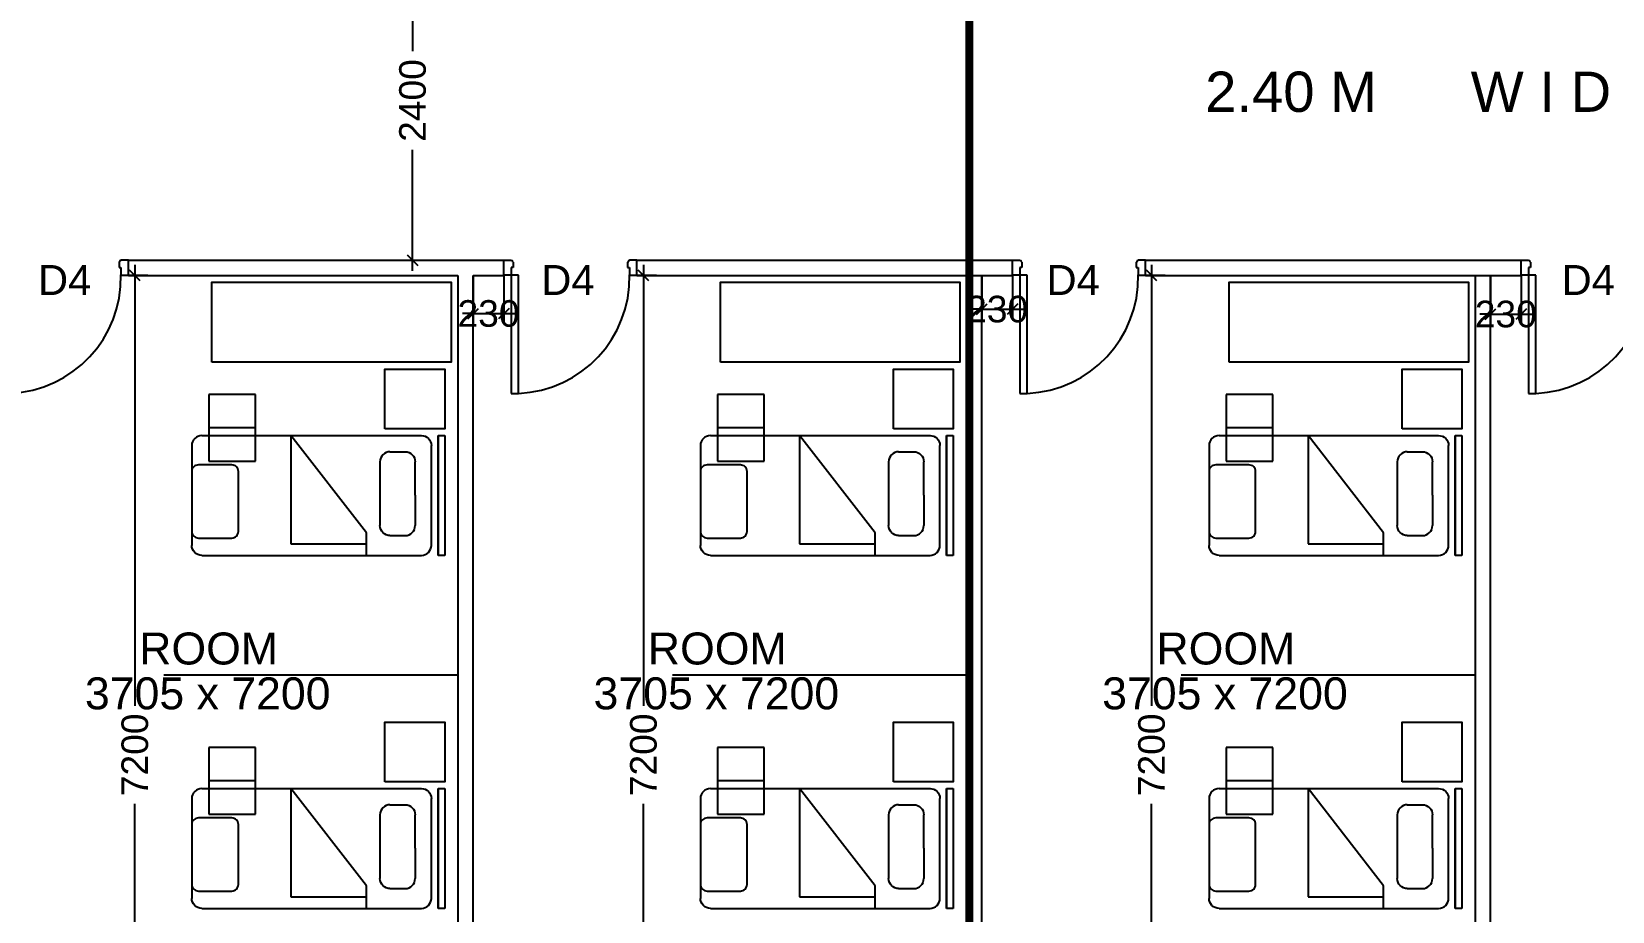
# Model space of a CAD drawing. Extents: x 7620542 to 7843793, y -6476226 to -6093835.
# Drawn here: x 7663738 to 7675616, y -6369822 to -6363213 of the extents above; entities that cross this region are included whole.
import ezdxf
from ezdxf.enums import TextEntityAlignment as Align

# ---------------------------------------------------------------- set-up
doc = ezdxf.new("R2010")
doc.units = 0
doc.header["$LTSCALE"] = 600
doc.header["$MEASUREMENT"] = 0
doc.header["$PDMODE"] = 35
doc.linetypes.add('DASHED', pattern=[0.75, 0.5, -0.25])
doc.linetypes.add('HIDDEN', pattern=[0.375, 0.25, -0.125])
doc.layers.get('0').update_dxf_attribs({"linetype": 'CONTINUOUS'})
doc.layers.get('Defpoints').update_dxf_attribs({"linetype": 'CONTINUOUS'})
for name, color, linetype in [('Beds', 33, 'CONTINUOUS'), ('DOOR', 32, 'CONTINUOUS'), ('FURN', 32, 'CONTINUOUS'), ('joinery', 7, 'CONTINUOUS'), ('Room Dim', 1, 'CONTINUOUS'), ('Sections', 10, 'CONTINUOUS'), ('TEXT', 6, 'CONTINUOUS'), ('TXT', 6, 'CONTINUOUS'), ('Walls', 7, 'CONTINUOUS'), ('Working Dim', 5, 'CONTINUOUS')]:
    doc.layers.add(name, color=color, linetype=linetype)
doc.styles.add('ari', font='arial.ttf')
doc.styles.add('ARIAL', font='arial.ttf')
doc.linetypes.add('ZIGZAG', pattern='A,0.0001,-0.2,[131,ltypeshp.shx,S=0.2,R=0,X=-0.2,Y=0],-0.4,[131,ltypeshp.shx,S=0.2,R=180,X=0.2,Y=0],-0.2', length=0.8001)
doc.dimstyles.new('int. dim', dxfattribs={"dimtxt": 450, "dimasz": 80, "dimexe": 80, "dimexo": 0, "dimgap": 70, "dimtad": 0, "dimdec": 0, "dimzin": 12, "dimdsep": 46, "dimtxsty": 'ari', "dimblk": 'OBLIQUE', "dimcen": 2, "dimdle": 80, "dimclrd": 256, "dimclre": 256, "dimclrt": 6, "dimadec": 0, "dimazin": 0, "dimtfac": 1, "dimtdec": 0, "dimtix": 1, "dimtmove": 2, "dimatfit": 3, "dimfxl": 1, "dimtolj": 1, "dimtzin": 0, "dimlwd": -1, "dimlwe": -1, "dimarcsym": 0})

# ---------------------------------------------------------------- blocks, each defined once
blk = doc.blocks.new('A$C1D410D94')
at = {"layer": 'Beds', "color": 8, "linetype": 'Continuous', "ltscale": 5}
for p, q in [((-1254, -462), (-1254, 438)), ((-1254, 438), (-1204, 438)), ((-1204, -462), (-1204, 438)), ((-1204, 438), (-1204, 438)), ((-1204, 438), (-1204, -462)), ((-1153, 377), (-1154, 363)), ((-1154, 363), (-1154, -387)), ((-1148, 392), (-1153, 377)), ((-1141, 404), (-1148, 392)), ((-1132, 416), (-1141, 404)), ((-1121, 425), (-1132, 416)), ((-1108, 432), (-1121, 425)), ((-1094, 436), (-1108, 432)), ((-1079, 438), (-1094, 436)), ((571, 438), (-1079, 438)), ((-666, 438), (-666, 269)), ((571, 438), (586, 436)), ((586, 436), (600, 432)), ((600, 432), (612, 425)), ((612, 425), (624, 416)), ((624, 416), (633, 404)), ((633, 404), (640, 392)), ((640, 392), (645, 377)), ((645, 377), (646, 363)), ((646, -387), (646, 363)), ((-1027, 243), (-1031, 229)), ((-1020, 256), (-1027, 243)), ((-1010, 267), (-1020, 256)), ((-999, 277), (-1010, 267)), ((-986, 284), (-999, 277)), ((-972, 288), (-986, 284)), ((-957, 289), (-972, 288)), ((-843, 289), (-957, 289)), ((-843, 289), (-829, 288)), ((-829, 288), (-814, 284)), ((-814, 284), (-802, 277)), ((-802, 277), (-790, 267)), ((-790, 267), (-781, 256)), ((-781, 256), (-774, 243)), ((-774, 243), (-770, 229)), ((-98, 350), (-666, 350)), ((-666, 269), (-98, -462)), ((-98, -462), (-98, 350)), ((-1031, 229), (-1032, 214)), ((-1032, -15), (-1032, 214)), ((-770, 229), (-768, 214)), ((-768, -265), (-768, 214)), ((-1032, -15), (-1032, -265)), ((-1031, -280), (-1032, -265)), ((-1027, -294), (-1031, -280)), ((-1020, -307), (-1027, -294)), ((-1010, -318), (-1020, -307)), ((-999, -328), (-1010, -318)), ((-986, -335), (-999, -328)), ((-972, -339), (-986, -335)), ((-957, -340), (-972, -339)), ((-843, -340), (-957, -340)), ((-843, -340), (-829, -339)), ((-829, -339), (-814, -335)), ((-814, -335), (-802, -328)), ((-802, -328), (-790, -318)), ((-790, -318), (-781, -307)), ((-781, -307), (-774, -294)), ((-774, -294), (-770, -280)), ((-770, -280), (-768, -265)), ((-1204, -462), (-1254, -462)), ((-1153, -402), (-1154, -387)), ((-1148, -416), (-1153, -402)), ((-1141, -429), (-1148, -416)), ((-1132, -440), (-1141, -429)), ((-1121, -449), (-1132, -440)), ((-1108, -457), (-1121, -449)), ((-1094, -461), (-1108, -457)), ((-1079, -462), (-1094, -461)), ((571, -462), (-1079, -462)), ((571, -462), (586, -461)), ((586, -461), (600, -456)), ((600, -456), (612, -449)), ((612, -449), (624, -440)), ((624, -440), (633, -429)), ((633, -429), (640, -416)), ((640, -416), (645, -402)), ((645, -402), (646, -387))]:
    blk.add_line(p, q, dxfattribs=at)
at = {"layer": 'Beds', "color": 8, "linetype": 'HIDDEN', "ltscale": 100}
blk.add_line((168, -521), (518, -521), dxfattribs=at)
at = {"layer": 'Beds', "color": 8}
blk.add_lwpolyline([(646, -192), (646, 258, 0.414214), (596, 308), (346, 308, 0.414214), (296, 258), (296, -192, 0.414214), (346, -242), (596, -242, 0.414214)], format="xyb", close=True, dxfattribs=at)
at = {"layer": 'Beds', "color": 8, "linetype": 'HIDDEN', "ltscale": 100}
blk.add_lwpolyline([(518, -771), (518, -271), (168, -271), (168, -771)], close=True, dxfattribs=at)
at = {"layer": 'Beds', "color": 8, "linetype": 'Continuous', "ltscale": 5}
blk.add_lwpolyline([(-804, -512), (-804, -962), (-1254, -962), (-1254, -512)], close=True, dxfattribs=at)
blk = doc.blocks.new('1000')
at = {"layer": 'DOOR'}
for p, q in [((0, -100), (0, 0)), ((0, 0), (50, 0)), ((50, -100), (0, -100)), ((50, 0), (50, -2)), ((63, -49), (50, -49)), ((50, -49), (50, -100)), ((50, -100), (50, -901)), ((100, -100), (50, -100)), ((63, -13), (61, -13)), ((63, -13), (63, -49)), ((100, -901), (100, -100)), ((837, -13), (837, -49)), ((837, -13), (839, -13)), ((837, -49), (850, -49)), ((850, 0), (850, -2)), ((900, 0), (850, 0)), ((850, -49), (850, -100)), ((850, -100), (900, -100)), ((900, -100), (900, 0)), ((50, -901), (100, -901))]:
    blk.add_line(p, q, dxfattribs=at)
for centre, major_axis, start_param, end_param in [((50, -13), (-7.95, 7.95), 3.926991, 5.497787), ((850, -13), (7.95, 7.95), 0.785398, 2.356194)]:
    blk.add_ellipse(centre, major_axis=major_axis, ratio=1, start_param=start_param, end_param=end_param, dxfattribs=at)
at = {"layer": 'DOOR', "color": 145}
blk.add_ellipse((64, -115), major_axis=(-520, 590), ratio=1, start_param=2.464943, end_param=4.009476, dxfattribs=at)
blk = doc.blocks.new('_Oblique')
at = {"color": 0, "linetype": 'ByBlock', "lineweight": -2}
blk.add_line((-0.5, -0.5), (0.5, 0.5), dxfattribs=at)
blk = doc.blocks.new('*D239')
at = {"layer": 'Defpoints', "color": 0, "transparency": 16777216}
for p in [(7664514, -6365046), (7664612, -6365046), (7664223, -6372246)]:
    blk.add_point(p, dxfattribs=at)
at = {"layer": 'Working Dim', "transparency": 16777216}
for p, q in [((7664514, -6364966), (7664514, -6368278)), ((7664612, -6365046), (7664434, -6365046)), ((7664514, -6372326), (7664514, -6369013)), ((7664223, -6372246), (7664594, -6372246))]:
    blk.add_line(p, q, dxfattribs=at)
at = {"layer": 'Working Dim', "transparency": 16777216, "xscale": 80, "yscale": 80, "zscale": 80}
for p, rotation in [((7664514, -6365046), 90), ((7664514, -6372246), 270)]:
    blk.add_blockref('_Oblique', p, dxfattribs=dict(at, rotation=rotation))
at = {"layer": 'Working Dim', "color": 6, "transparency": 16777216, "insert": (7664514, -6368646), "char_height": 200, "attachment_point": 5, "rotation": 90, "style": 'ari'}
blk.add_mtext('\\A1;7200', dxfattribs=at)
blk = doc.blocks.new('*D431')
at = {"layer": 'Defpoints', "color": 0, "transparency": 16777216}
for p in [(7666251, -6362530, -3), (7666323, -6364931), (7666601, -6364931)]:
    blk.add_point(p, dxfattribs=at)
at = {"layer": 'Working Dim', "transparency": 16777216}
for p, q in [((7666251, -6362530), (7666681, -6362530)), ((7666601, -6362450), (7666601, -6363361)), ((7666601, -6365011), (7666601, -6364101)), ((7666323, -6364931), (7666681, -6364931))]:
    blk.add_line(p, q, dxfattribs=at)
at = {"layer": 'Working Dim', "transparency": 16777216, "xscale": 80, "yscale": 80, "zscale": 80}
for p, rotation in [((7666601, -6362530), 90), ((7666601, -6364931), 270)]:
    blk.add_blockref('_Oblique', p, dxfattribs=dict(at, rotation=rotation))
at = {"layer": 'Working Dim', "color": 6, "transparency": 16777216, "insert": (7666601, -6363731), "char_height": 200, "attachment_point": 5, "rotation": 90, "style": 'ari'}
blk.add_mtext('\\A1;2400', dxfattribs=at)
blk = doc.blocks.new('*D2213')
at = {"layer": 'Defpoints', "color": 0, "transparency": 16777216}
for p in [(7668336, -6365046), (7668434, -6365046), (7668045, -6372246)]:
    blk.add_point(p, dxfattribs=at)
at = {"layer": 'Working Dim', "transparency": 16777216}
for p, q in [((7668336, -6364966), (7668336, -6368278)), ((7668434, -6365046), (7668256, -6365046)), ((7668336, -6372326), (7668336, -6369013)), ((7668045, -6372246), (7668416, -6372246))]:
    blk.add_line(p, q, dxfattribs=at)
at = {"layer": 'Working Dim', "transparency": 16777216, "xscale": 80, "yscale": 80, "zscale": 80}
for p, rotation in [((7668336, -6365046), 90), ((7668336, -6372246), 270)]:
    blk.add_blockref('_Oblique', p, dxfattribs=dict(at, rotation=rotation))
at = {"layer": 'Working Dim', "color": 6, "transparency": 16777216, "insert": (7668336, -6368646), "char_height": 200, "attachment_point": 5, "rotation": 90, "style": 'ari'}
blk.add_mtext('\\A1;7200', dxfattribs=at)
blk = doc.blocks.new('*D2215')
at = {"layer": 'Defpoints', "color": 0, "transparency": 16777216}
for p in [(7672154, -6365046), (7672256, -6365046), (7671864, -6372246)]:
    blk.add_point(p, dxfattribs=at)
at = {"layer": 'Working Dim', "transparency": 16777216}
for p, q in [((7672154, -6364966), (7672154, -6368278)), ((7672256, -6365046), (7672074, -6365046)), ((7672154, -6372326), (7672154, -6369013)), ((7671864, -6372246), (7672234, -6372246))]:
    blk.add_line(p, q, dxfattribs=at)
at = {"layer": 'Working Dim', "transparency": 16777216, "xscale": 80, "yscale": 80, "zscale": 80}
for p, rotation in [((7672154, -6365046), 90), ((7672154, -6372246), 270)]:
    blk.add_blockref('_Oblique', p, dxfattribs=dict(at, rotation=rotation))
at = {"layer": 'Working Dim', "color": 6, "transparency": 16777216, "insert": (7672154, -6368646), "char_height": 200, "attachment_point": 5, "rotation": 90, "style": 'ari'}
blk.add_mtext('\\A1;7200', dxfattribs=at)
blk = doc.blocks.new('*D2525')
at = {"layer": 'Defpoints', "color": 0, "transparency": 16777216}
for p in [(7667056, -6365046, -15), (7667286, -6365042, -15), (7667286, -6365332)]:
    blk.add_point(p, dxfattribs=at)
at = {"layer": 'Working Dim', "transparency": 16777216}
for p, q in [((7667056, -6365046), (7667056, -6365412)), ((7667286, -6365042), (7667286, -6365412)), ((7667056, -6365332), (7666976, -6365332)), ((7667056, -6365332), (7667286, -6365332)), ((7667286, -6365332), (7667366, -6365332))]:
    blk.add_line(p, q, dxfattribs=at)
at = {"layer": 'Working Dim', "transparency": 16777216, "xscale": 80, "yscale": 80, "zscale": 80}
blk.add_blockref('_Oblique', (7667056, -6365332), dxfattribs=at)
at = {"layer": 'Working Dim', "transparency": 16777216, "xscale": 80, "yscale": 80, "zscale": 80, "rotation": 180}
blk.add_blockref('_Oblique', (7667286, -6365332), dxfattribs=at)
at = {"layer": 'Working Dim', "color": 6, "transparency": 16777216, "insert": (7667171, -6365332), "char_height": 200, "attachment_point": 5, "style": 'ari'}
blk.add_mtext('\\A1;230', dxfattribs=at)
blk = doc.blocks.new('*D2526')
at = {"layer": 'Defpoints', "color": 0, "transparency": 16777216}
for p in [(7670878, -6365046, -15), (7671108, -6365042, -15), (7671108, -6365299)]:
    blk.add_point(p, dxfattribs=at)
at = {"layer": 'Working Dim', "transparency": 16777216}
for p, q in [((7670878, -6365046), (7670878, -6365379)), ((7671108, -6365042), (7671108, -6365379)), ((7670878, -6365299), (7670798, -6365299)), ((7670878, -6365299), (7671108, -6365299)), ((7671108, -6365299), (7671188, -6365299))]:
    blk.add_line(p, q, dxfattribs=at)
at = {"layer": 'Working Dim', "transparency": 16777216, "xscale": 80, "yscale": 80, "zscale": 80}
blk.add_blockref('_Oblique', (7670878, -6365299), dxfattribs=at)
at = {"layer": 'Working Dim', "transparency": 16777216, "xscale": 80, "yscale": 80, "zscale": 80, "rotation": 180}
blk.add_blockref('_Oblique', (7671108, -6365299), dxfattribs=at)
at = {"layer": 'Working Dim', "color": 6, "transparency": 16777216, "insert": (7670993, -6365299), "char_height": 200, "attachment_point": 5, "style": 'ari'}
blk.add_mtext('\\A1;230', dxfattribs=at)
blk = doc.blocks.new('*D2527')
at = {"layer": 'Defpoints', "color": 0, "transparency": 16777216}
for p in [(7674700, -6365046, -15), (7674930, -6365042, -15), (7674930, -6365336)]:
    blk.add_point(p, dxfattribs=at)
at = {"layer": 'Working Dim', "transparency": 16777216}
for p, q in [((7674700, -6365046), (7674700, -6365416)), ((7674930, -6365042), (7674930, -6365416)), ((7674700, -6365336), (7674620, -6365336)), ((7674700, -6365336), (7674930, -6365336)), ((7674930, -6365336), (7675010, -6365336))]:
    blk.add_line(p, q, dxfattribs=at)
at = {"layer": 'Working Dim', "transparency": 16777216, "xscale": 80, "yscale": 80, "zscale": 80}
blk.add_blockref('_Oblique', (7674700, -6365336), dxfattribs=at)
at = {"layer": 'Working Dim', "transparency": 16777216, "xscale": 80, "yscale": 80, "zscale": 80, "rotation": 180}
blk.add_blockref('_Oblique', (7674930, -6365336), dxfattribs=at)
at = {"layer": 'Working Dim', "color": 6, "transparency": 16777216, "insert": (7674815, -6365336), "char_height": 200, "attachment_point": 5, "style": 'ari'}
blk.add_mtext('\\A1;230', dxfattribs=at)

msp = doc.modelspace()

# ---------------------------------------------------------------- linework, layer by layer
at = {"layer": 'FURN', "linetype": 'ZIGZAG', "ltscale": 8}
for p, q in [((7664731.468, -6368045.308, -14.83), (7666941.468, -6368045.308, -14.83)), ((7668553.343, -6368045.308, -14.83), (7670763.343, -6368045.308, -14.83)), ((7672375.218, -6368045.308, -14.83), (7674585.218, -6368045.308, -14.83))]:
    msp.add_line(p, q, dxfattribs=at)
at = {"layer": 'FURN', "ltscale": 0.1, "elevation": -14.83}
for points in [[(7665091.468, -6365695.531), (7665091.468, -6365095.531), (7666891.468, -6365095.531), (7666891.468, -6365695.531)], [(7668913.343, -6365695.531), (7668913.343, -6365095.531), (7670713.343, -6365095.531), (7670713.343, -6365695.531)], [(7672735.218, -6365695.531), (7672735.218, -6365095.531), (7674535.218, -6365095.531), (7674535.218, -6365695.531)]]:
    msp.add_lwpolyline(points, close=True, dxfattribs=at)
at = {"layer": 'Sections', "linetype": 'DASHED', "lineweight": 0, "ltscale": 2, "const_width": 60, "elevation": -14.83, "flags": 128}
msp.add_lwpolyline([(7670782.853, -6460853.906), (7671915.506, -6461401.774), (7670782.853, -6461401.774), (7670782.853, -6331751.836), (7671915.506, -6331751.836), (7670782.853, -6332299.705)], dxfattribs=at)
at = {"layer": 'Walls', "linetype": 'Continuous'}
for p, q in [((7664464.591, -6364930.531, -14.83), (7667286.466, -6364930.531, -14.83)), ((7664464.591, -6365045.531, -14.83), (7664464.591, -6364930.531, -14.83)), ((7667286.466, -6365045.531, -14.83), (7667286.466, -6364930.531, -14.83)), ((7668286.466, -6364930.531, -14.83), (7671108.341, -6364930.531, -14.83)), ((7668286.466, -6365045.531, -14.83), (7668286.466, -6364930.531, -14.83)), ((7671108.341, -6365045.531, -14.83), (7671108.341, -6364930.531, -14.83)), ((7672108.341, -6364930.531, -14.83), (7674930.216, -6364930.531, -14.83)), ((7672108.341, -6365045.531, -14.83), (7672108.341, -6364930.531, -14.83)), ((7674930.216, -6365045.531, -14.83), (7674930.216, -6364930.531, -14.83)), ((7664464.591, -6365045.531, -14.83), (7666941.468, -6365045.531, -14.83)), ((7666941.468, -6365045.531, -14.83), (7666941.468, -6370930.086, -14.83)), ((7667056.468, -6365045.531, -14.83), (7667286.466, -6365045.531, -14.83)), ((7668286.466, -6365045.531, -14.83), (7671108.341, -6365045.531, -14.83)), ((7670763.343, -6365045.531, -14.83), (7670763.343, -6370930.086, -14.83)), ((7672108.341, -6365045.531, -14.83), (7674930.216, -6365045.531, -14.83)), ((7674585.218, -6365045.531, -14.83), (7674585.218, -6370930.086, -14.83))]:
    msp.add_line(p, q, dxfattribs=at)
at = {"layer": 'Walls', "linetype": 'Continuous', "elevation": -14.83}
for points in [[(7668848.343, -6372245.556), (7667056.468, -6372245.565), (7667056.468, -6365045.531)], [(7672670.218, -6372245.556), (7670878.343, -6372245.565), (7670878.343, -6365045.531)], [(7675615.053, -6372245.56), (7674700.218, -6372245.565), (7674700.218, -6365045.531)]]:
    msp.add_lwpolyline(points, dxfattribs=at)

# ---------------------------------------------------------------- block references
at = {"layer": 'Beds', "rotation": 180}
for p in [(7665587.545, -6366709.921, -14.83), (7669409.42, -6366709.921, -14.83), (7673231.295, -6366709.921, -14.83), (7665587.545, -6369361.564, -14.83), (7669409.42, -6369361.564, -14.83), (7673231.295, -6369361.564, -14.83)]:
    msp.add_blockref('A$C1D410D94', p, dxfattribs=at)
at = {"layer": 'DOOR', "linetype": 'Continuous', "xscale": 1.111111128702789, "yscale": 1.111111128702789, "zscale": 1.111111128702789, "rotation": 1.325483564819879e-05}
for p in [(7663464.591, -6364930.531, -14.83), (7667286.466, -6364930.531, -14.83), (7671108.341, -6364930.531, -14.83), (7674930.216, -6364930.531, -14.83)]:
    msp.add_blockref('1000', p, dxfattribs=at)

# ---------------------------------------------------------------- texts
at = {"layer": 'joinery', "style": 'ari'}
for p in [(7663986.043, -6365191.709, -14.83), (7667767.748, -6365191.709, -14.83), (7671564.067, -6365191.709, -14.83), (7675434.681, -6365191.709, -14.83)]:
    msp.add_text('D4', height=225, dxfattribs=at).set_placement(p, align=Align.CENTER)
at = {"layer": 'Room Dim', "style": 'ARIAL'}
for p in [(7665061.114, -6368304.033, -14.83), (7668882.989, -6368304.033, -14.83), (7672704.864, -6368304.033, -14.83)]:
    msp.add_text('3705 x 7200', height=240, dxfattribs=at).set_placement(p, align=Align.CENTER)
at = {"layer": 'TEXT', "color": 7, "style": 'ARIAL'}
for p in [(7665067.684, -6367967.222, -14.83), (7668889.559, -6367967.222, -14.83), (7672711.434, -6367967.222, -14.83)]:
    msp.add_text('ROOM', height=240, dxfattribs=at).set_placement(p, align=Align.CENTER)
at = {"layer": 'TXT', "color": 7, "style": 'ARIAL'}
msp.add_text('2.40 M      W I D E      C O R R I D O R', height=302.4, dxfattribs=at).set_placement((7676193.594, -6363816.218, -14.83), align=Align.CENTER)

# ---------------------------------------------------------------- dimensions: what is measured, and where the dimension line sits
at = {"layer": 'Working Dim'}
for base, p1, p2, picture, middle in [((7666601.183, -6364930.531, -14.83), (7666251.197, -6362530.484, -17.572), (7666323.252, -6364930.531, -14.83), '*D431', (7666601.183, -6363730.507, -14.83)), ((7664513.749, -6365045.531, -14.83), (7664222.922, -6372245.564, -14.83), (7664612.279, -6365045.531, -14.83), '*D239', (7664513.749, -6368645.547, -14.83)), ((7668335.624, -6365045.531, -14.83), (7668044.797, -6372245.564, -14.83), (7668434.154, -6365045.531, -14.83), '*D2213', (7668335.624, -6368645.547, -14.83)), ((7672154.499, -6365045.531, -14.83), (7671863.672, -6372245.564, -14.83), (7672256.029, -6365045.531, -14.83), '*D2215', (7672154.499, -6368645.547, -14.83))]:
    dim = msp.add_linear_dim(base=base, p1=p1, p2=p2, angle=90, dimstyle='int. dim', override={"dimtxt": 200}, dxfattribs=at)
    dim.commit()
    dim.dimension.update_dxf_attribs({"geometry": picture, "text_midpoint": middle})
at = {"layer": 'Working Dim', "color": 7}
for base, p1, p2, picture, middle in [((7667286.466, -6365332.314), (7667056.468, -6365045.531, -14.83), (7667286.466, -6365041.642, -14.83), '*D2525', (7667171.467, -6365332.314)), ((7671108.341, -6365299.489), (7670878.343, -6365045.531, -14.83), (7671108.341, -6365041.642, -14.83), '*D2526', (7670993.342, -6365299.489)), ((7674930.216, -6365336.259), (7674700.218, -6365045.531, -14.83), (7674930.216, -6365041.642, -14.83), '*D2527', (7674815.217, -6365336.259))]:
    dim = msp.add_linear_dim(base=base, p1=p1, p2=p2, dimstyle='int. dim', override={"dimtxt": 200, "dimarcsym": 1}, dxfattribs=at)
    dim.commit()
    dim.dimension.update_dxf_attribs({"geometry": picture, "text_midpoint": middle})

doc.saveas('drawing.dxf')
